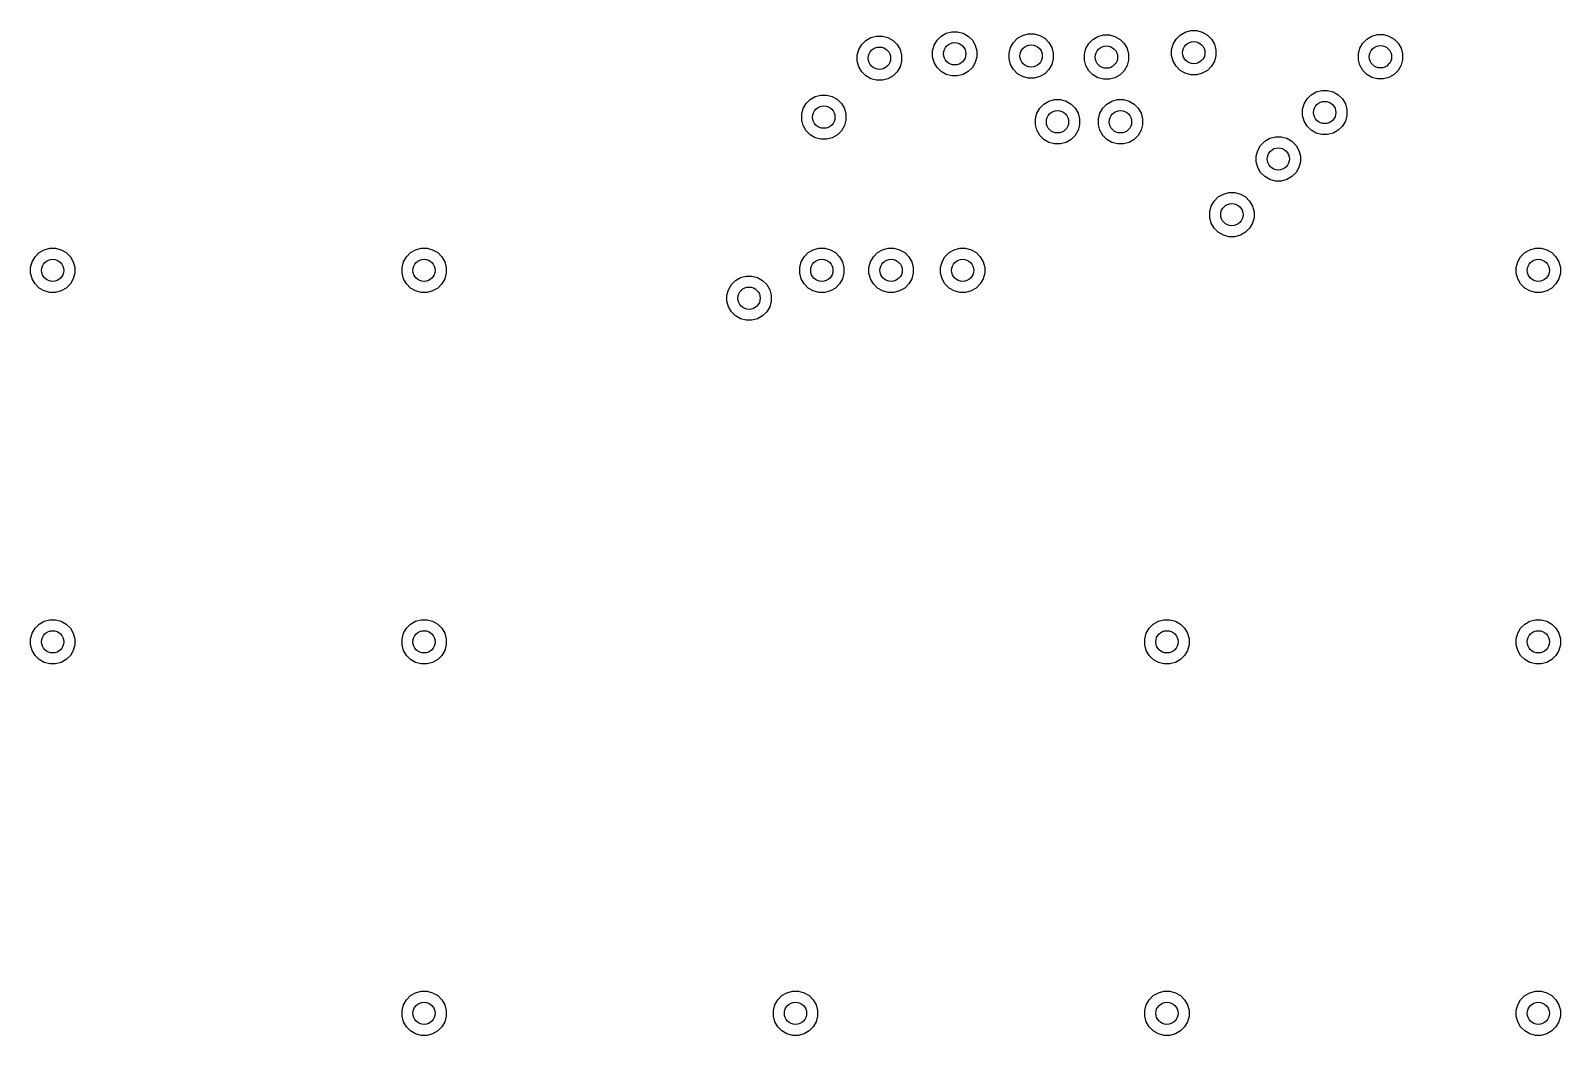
# Model space of a CAD drawing. Header units: inches. Extents: x 5.8 to 17.9, y -6.4 to -1.3.
# Drawn here: x 14.124 to 14.947, y -6.35 to -5.809 of the extents above; entities that cross this region are included whole.
import ezdxf

# ---------------------------------------------------------------- set-up
doc = ezdxf.new("R2010")
doc.units = ezdxf.units.IN
doc.header["$MEASUREMENT"] = 0
doc.layers.add('In2.Cu', color=33, linetype='CONTINUOUS', true_color=0xce7d2c)

msp = doc.modelspace()

# ---------------------------------------------------------------- linework, layer by layer
at = {"layer": 'In2.Cu', "linetype": 'CONTINUOUS'}
for p, q in [((14.57122, -5.81671), (14.57344, -5.81449)), ((14.57344, -5.81449), (14.57615, -5.81292)), ((14.57615, -5.81292), (14.57918, -5.81211)), ((14.57918, -5.81211), (14.58232, -5.81211)), ((14.58232, -5.81211), (14.58534, -5.81292)), ((14.58534, -5.81292), (14.58806, -5.81449)), ((14.58806, -5.81449), (14.59027, -5.81671)), ((14.61021, -5.81706), (14.61177, -5.81434)), ((14.61177, -5.81434), (14.61399, -5.81213)), ((14.61399, -5.81213), (14.6167, -5.81056)), ((14.6167, -5.81056), (14.61973, -5.80975)), ((14.61973, -5.80975), (14.62287, -5.80975)), ((14.62287, -5.80975), (14.62589, -5.81056)), ((14.62589, -5.81056), (14.62861, -5.81213)), ((14.62861, -5.81213), (14.63083, -5.81434)), ((14.63083, -5.81434), (14.63239, -5.81706)), ((14.65135, -5.81824), (14.65291, -5.81552)), ((14.65291, -5.81552), (14.65513, -5.81331)), ((14.65513, -5.81331), (14.65785, -5.81174)), ((14.65785, -5.81174), (14.66087, -5.81093)), ((14.66087, -5.81093), (14.66401, -5.81093)), ((14.66401, -5.81093), (14.66704, -5.81174)), ((14.66704, -5.81174), (14.66975, -5.81331)), ((14.66975, -5.81331), (14.67197, -5.81552)), ((14.67197, -5.81552), (14.67353, -5.81824)), ((14.69347, -5.81612), (14.69568, -5.8139)), ((14.69568, -5.8139), (14.6984, -5.81233)), ((14.6984, -5.81233), (14.70142, -5.81152)), ((14.70142, -5.81152), (14.70456, -5.81152)), ((14.70456, -5.81152), (14.70759, -5.81233)), ((14.70759, -5.81233), (14.7103, -5.8139)), ((14.7103, -5.8139), (14.71252, -5.81612)), ((14.73893, -5.81647), (14.74049, -5.81375)), ((14.74049, -5.81375), (14.74271, -5.81154)), ((14.74271, -5.81154), (14.74542, -5.80997)), ((14.74542, -5.80997), (14.74845, -5.80916)), ((14.74845, -5.80916), (14.75159, -5.80916)), ((14.75159, -5.80916), (14.75461, -5.80997)), ((14.75461, -5.80997), (14.75733, -5.81154)), ((14.75733, -5.81154), (14.75955, -5.81375)), ((14.75955, -5.81375), (14.76111, -5.81647)), ((14.83946, -5.81865), (14.84102, -5.81594)), ((14.84102, -5.81594), (14.84324, -5.81372)), ((14.84324, -5.81372), (14.84596, -5.81215)), ((14.84596, -5.81215), (14.84898, -5.81134)), ((14.84898, -5.81134), (14.85212, -5.81134)), ((14.85212, -5.81134), (14.85515, -5.81215)), ((14.85515, -5.81215), (14.85786, -5.81372)), ((14.85786, -5.81372), (14.86008, -5.81594)), ((14.86008, -5.81594), (14.86164, -5.81865)), ((14.56884, -5.82245), (14.56965, -5.81942)), ((14.56884, -5.82558), (14.56884, -5.82245)), ((14.56965, -5.81942), (14.57122, -5.81671)), ((14.59027, -5.81671), (14.59184, -5.81942)), ((14.59184, -5.81942), (14.59265, -5.82245)), ((14.59265, -5.82245), (14.59265, -5.82558)), ((14.60939, -5.82009), (14.61021, -5.81706)), ((14.60939, -5.82322), (14.60939, -5.82009)), ((14.61021, -5.82625), (14.60939, -5.82322)), ((14.63239, -5.81706), (14.6332, -5.82009)), ((14.6332, -5.82322), (14.63239, -5.82625)), ((14.6332, -5.82009), (14.6332, -5.82322)), ((14.65054, -5.82127), (14.65135, -5.81824)), ((14.65054, -5.8244), (14.65054, -5.82127)), ((14.67353, -5.81824), (14.67435, -5.82127)), ((14.67435, -5.82127), (14.67435, -5.8244)), ((14.69109, -5.82186), (14.6919, -5.81883)), ((14.69109, -5.82499), (14.69109, -5.82186)), ((14.6919, -5.81883), (14.69347, -5.81612)), ((14.71252, -5.81612), (14.71409, -5.81883)), ((14.71409, -5.81883), (14.7149, -5.82186)), ((14.7149, -5.82186), (14.7149, -5.82499)), ((14.73811, -5.8195), (14.73893, -5.81647)), ((14.73811, -5.82263), (14.73811, -5.8195)), ((14.73893, -5.82566), (14.73811, -5.82263)), ((14.76111, -5.81647), (14.76192, -5.8195)), ((14.76192, -5.82263), (14.76111, -5.82566)), ((14.76192, -5.8195), (14.76192, -5.82263)), ((14.83865, -5.82168), (14.83946, -5.81865)), ((14.83865, -5.82482), (14.83865, -5.82168)), ((14.86164, -5.81865), (14.86246, -5.82168)), ((14.86246, -5.82168), (14.86246, -5.82482)), ((14.56965, -5.82861), (14.56884, -5.82558)), ((14.57122, -5.83133), (14.56965, -5.82861)), ((14.57344, -5.83354), (14.57122, -5.83133)), ((14.59027, -5.83133), (14.58806, -5.83354)), ((14.59184, -5.82861), (14.59027, -5.83133)), ((14.59265, -5.82558), (14.59184, -5.82861)), ((14.61177, -5.82896), (14.61021, -5.82625)), ((14.61399, -5.83118), (14.61177, -5.82896)), ((14.6167, -5.83275), (14.61399, -5.83118)), ((14.62861, -5.83118), (14.62589, -5.83275)), ((14.63083, -5.82896), (14.62861, -5.83118)), ((14.63239, -5.82625), (14.63083, -5.82896)), ((14.65135, -5.82743), (14.65054, -5.8244)), ((14.65291, -5.83014), (14.65135, -5.82743)), ((14.65513, -5.83236), (14.65291, -5.83014)), ((14.65785, -5.83393), (14.65513, -5.83236)), ((14.66975, -5.83236), (14.66704, -5.83393)), ((14.67197, -5.83014), (14.66975, -5.83236)), ((14.67353, -5.82743), (14.67197, -5.83014)), ((14.67435, -5.8244), (14.67353, -5.82743)), ((14.6919, -5.82802), (14.69109, -5.82499)), ((14.69347, -5.83074), (14.6919, -5.82802)), ((14.69568, -5.83295), (14.69347, -5.83074)), ((14.71252, -5.83074), (14.7103, -5.83295)), ((14.71409, -5.82802), (14.71252, -5.83074)), ((14.7149, -5.82499), (14.71409, -5.82802)), ((14.74049, -5.82837), (14.73893, -5.82566)), ((14.74271, -5.83059), (14.74049, -5.82837)), ((14.74542, -5.83216), (14.74271, -5.83059)), ((14.74845, -5.83297), (14.74542, -5.83216)), ((14.75461, -5.83216), (14.75159, -5.83297)), ((14.75733, -5.83059), (14.75461, -5.83216)), ((14.75955, -5.82837), (14.75733, -5.83059)), ((14.76111, -5.82566), (14.75955, -5.82837)), ((14.83946, -5.82784), (14.83865, -5.82482)), ((14.84102, -5.83056), (14.83946, -5.82784)), ((14.84324, -5.83277), (14.84102, -5.83056)), ((14.86008, -5.83056), (14.85786, -5.83277)), ((14.86164, -5.82784), (14.86008, -5.83056)), ((14.86246, -5.82482), (14.86164, -5.82784)), ((14.57615, -5.83511), (14.57344, -5.83354)), ((14.57918, -5.83592), (14.57615, -5.83511)), ((14.58232, -5.83592), (14.57918, -5.83592)), ((14.58534, -5.83511), (14.58232, -5.83592)), ((14.58806, -5.83354), (14.58534, -5.83511)), ((14.61973, -5.83356), (14.6167, -5.83275)), ((14.62287, -5.83356), (14.61973, -5.83356)), ((14.62589, -5.83275), (14.62287, -5.83356)), ((14.66087, -5.83474), (14.65785, -5.83393)), ((14.66401, -5.83474), (14.66087, -5.83474)), ((14.66704, -5.83393), (14.66401, -5.83474)), ((14.6984, -5.83452), (14.69568, -5.83295)), ((14.70142, -5.83533), (14.6984, -5.83452)), ((14.70456, -5.83533), (14.70142, -5.83533)), ((14.70759, -5.83452), (14.70456, -5.83533)), ((14.7103, -5.83295), (14.70759, -5.83452)), ((14.75159, -5.83297), (14.74845, -5.83297)), ((14.84596, -5.83434), (14.84324, -5.83277)), ((14.84898, -5.83515), (14.84596, -5.83434)), ((14.85212, -5.83515), (14.84898, -5.83515)), ((14.85515, -5.83434), (14.85212, -5.83515)), ((14.85786, -5.83277), (14.85515, -5.83434)), ((14.53969, -5.85115), (14.54126, -5.84844)), ((14.54126, -5.84844), (14.54348, -5.84622)), ((14.54348, -5.84622), (14.54619, -5.84465)), ((14.54619, -5.84465), (14.54922, -5.84384)), ((14.54922, -5.84384), (14.55235, -5.84384)), ((14.55235, -5.84384), (14.55538, -5.84465)), ((14.55538, -5.84465), (14.5581, -5.84622)), ((14.5581, -5.84622), (14.56031, -5.84844)), ((14.56031, -5.84844), (14.56188, -5.85115)), ((14.66713, -5.85094), (14.66934, -5.84872)), ((14.66934, -5.84872), (14.67206, -5.84715)), ((14.67206, -5.84715), (14.67509, -5.84634)), ((14.67509, -5.84634), (14.67822, -5.84634)), ((14.67822, -5.84634), (14.68125, -5.84715)), ((14.68125, -5.84715), (14.68396, -5.84872)), ((14.68396, -5.84872), (14.68618, -5.85094)), ((14.70102, -5.85094), (14.70324, -5.84872)), ((14.70324, -5.84872), (14.70596, -5.84715)), ((14.70596, -5.84715), (14.70898, -5.84634)), ((14.70898, -5.84634), (14.71212, -5.84634)), ((14.71212, -5.84634), (14.71515, -5.84715)), ((14.71515, -5.84715), (14.71786, -5.84872)), ((14.71786, -5.84872), (14.72008, -5.85094)), ((14.80865, -5.85168), (14.80946, -5.84865)), ((14.80946, -5.84865), (14.81102, -5.84594)), ((14.81102, -5.84594), (14.81324, -5.84372)), ((14.81324, -5.84372), (14.81596, -5.84215)), ((14.81596, -5.84215), (14.81898, -5.84134)), ((14.81898, -5.84134), (14.82212, -5.84134)), ((14.82212, -5.84134), (14.82515, -5.84215)), ((14.82515, -5.84215), (14.82786, -5.84372)), ((14.82786, -5.84372), (14.83008, -5.84594)), ((14.83008, -5.84594), (14.83164, -5.84865)), ((14.83164, -5.84865), (14.83246, -5.85168)), ((14.53888, -5.85418), (14.53969, -5.85115)), ((14.53888, -5.85732), (14.53888, -5.85418)), ((14.56188, -5.85115), (14.56269, -5.85418)), ((14.56269, -5.85418), (14.56269, -5.85732)), ((14.66475, -5.85668), (14.66556, -5.85365)), ((14.66475, -5.85982), (14.66475, -5.85668)), ((14.66556, -5.85365), (14.66713, -5.85094)), ((14.68618, -5.85094), (14.68775, -5.85365)), ((14.68775, -5.85365), (14.68856, -5.85668)), ((14.68856, -5.85668), (14.68856, -5.85982)), ((14.69865, -5.85668), (14.69946, -5.85365)), ((14.69865, -5.85982), (14.69865, -5.85668)), ((14.69946, -5.85365), (14.70102, -5.85094)), ((14.72008, -5.85094), (14.72165, -5.85365)), ((14.72165, -5.85365), (14.72246, -5.85668)), ((14.72246, -5.85668), (14.72246, -5.85982)), ((14.80865, -5.85482), (14.80865, -5.85168)), ((14.80946, -5.85784), (14.80865, -5.85482)), ((14.83246, -5.85482), (14.83164, -5.85784)), ((14.83246, -5.85168), (14.83246, -5.85482)), ((14.53969, -5.86034), (14.53888, -5.85732)), ((14.54126, -5.86306), (14.53969, -5.86034)), ((14.54348, -5.86527), (14.54126, -5.86306)), ((14.54619, -5.86684), (14.54348, -5.86527)), ((14.5581, -5.86527), (14.55538, -5.86684)), ((14.56031, -5.86306), (14.5581, -5.86527)), ((14.56188, -5.86034), (14.56031, -5.86306)), ((14.56269, -5.85732), (14.56188, -5.86034)), ((14.66556, -5.86284), (14.66475, -5.85982)), ((14.66713, -5.86556), (14.66556, -5.86284)), ((14.68775, -5.86284), (14.68618, -5.86556)), ((14.68856, -5.85982), (14.68775, -5.86284)), ((14.69946, -5.86284), (14.69865, -5.85982)), ((14.70102, -5.86556), (14.69946, -5.86284)), ((14.72165, -5.86284), (14.72008, -5.86556)), ((14.72246, -5.85982), (14.72165, -5.86284)), ((14.81102, -5.86056), (14.80946, -5.85784)), ((14.81324, -5.86277), (14.81102, -5.86056)), ((14.81596, -5.86434), (14.81324, -5.86277)), ((14.81898, -5.86515), (14.81596, -5.86434)), ((14.82212, -5.86515), (14.81898, -5.86515)), ((14.82515, -5.86434), (14.82212, -5.86515)), ((14.82786, -5.86277), (14.82515, -5.86434)), ((14.83008, -5.86056), (14.82786, -5.86277)), ((14.83164, -5.85784), (14.83008, -5.86056)), ((14.54922, -5.86765), (14.54619, -5.86684)), ((14.55235, -5.86765), (14.54922, -5.86765)), ((14.55538, -5.86684), (14.55235, -5.86765)), ((14.66934, -5.86777), (14.66713, -5.86556)), ((14.67206, -5.86934), (14.66934, -5.86777)), ((14.67509, -5.87015), (14.67206, -5.86934)), ((14.67822, -5.87015), (14.67509, -5.87015)), ((14.68125, -5.86934), (14.67822, -5.87015)), ((14.68396, -5.86777), (14.68125, -5.86934)), ((14.68618, -5.86556), (14.68396, -5.86777)), ((14.70324, -5.86777), (14.70102, -5.86556)), ((14.70596, -5.86934), (14.70324, -5.86777)), ((14.70898, -5.87015), (14.70596, -5.86934)), ((14.71212, -5.87015), (14.70898, -5.87015)), ((14.71515, -5.86934), (14.71212, -5.87015)), ((14.71786, -5.86777), (14.71515, -5.86934)), ((14.72008, -5.86556), (14.71786, -5.86777)), ((14.78365, -5.87668), (14.78446, -5.87365)), ((14.78446, -5.87365), (14.78602, -5.87094)), ((14.78602, -5.87094), (14.78824, -5.86872)), ((14.78824, -5.86872), (14.79096, -5.86715)), ((14.79096, -5.86715), (14.79398, -5.86634)), ((14.79398, -5.86634), (14.79712, -5.86634)), ((14.79712, -5.86634), (14.80015, -5.86715)), ((14.80015, -5.86715), (14.80286, -5.86872)), ((14.80286, -5.86872), (14.80508, -5.87094)), ((14.80508, -5.87094), (14.80664, -5.87365)), ((14.80664, -5.87365), (14.80746, -5.87668)), ((14.78365, -5.87982), (14.78365, -5.87668)), ((14.78446, -5.88284), (14.78365, -5.87982)), ((14.80746, -5.87982), (14.80664, -5.88284)), ((14.80746, -5.87668), (14.80746, -5.87982)), ((14.78602, -5.88556), (14.78446, -5.88284)), ((14.78824, -5.88777), (14.78602, -5.88556)), ((14.79096, -5.88934), (14.78824, -5.88777)), ((14.79398, -5.89015), (14.79096, -5.88934)), ((14.79712, -5.89015), (14.79398, -5.89015)), ((14.80015, -5.88934), (14.79712, -5.89015)), ((14.80286, -5.88777), (14.80015, -5.88934)), ((14.80508, -5.88556), (14.80286, -5.88777)), ((14.80664, -5.88284), (14.80508, -5.88556)), ((14.76324, -5.89872), (14.76596, -5.89715)), ((14.76596, -5.89715), (14.76898, -5.89634)), ((14.76898, -5.89634), (14.77212, -5.89634)), ((14.77212, -5.89634), (14.77515, -5.89715)), ((14.77515, -5.89715), (14.77786, -5.89872)), ((14.75865, -5.90668), (14.75946, -5.90365)), ((14.75865, -5.90982), (14.75865, -5.90668)), ((14.75946, -5.90365), (14.76102, -5.90094)), ((14.76102, -5.90094), (14.76324, -5.89872)), ((14.77786, -5.89872), (14.78008, -5.90094)), ((14.78008, -5.90094), (14.78164, -5.90365)), ((14.78164, -5.90365), (14.78246, -5.90668)), ((14.78246, -5.90668), (14.78246, -5.90982)), ((14.75946, -5.91284), (14.75865, -5.90982)), ((14.76102, -5.91556), (14.75946, -5.91284)), ((14.78164, -5.91284), (14.78008, -5.91556)), ((14.78246, -5.90982), (14.78164, -5.91284)), ((14.76324, -5.91777), (14.76102, -5.91556)), ((14.76596, -5.91934), (14.76324, -5.91777)), ((14.76898, -5.92015), (14.76596, -5.91934)), ((14.77212, -5.92015), (14.76898, -5.92015)), ((14.77515, -5.91934), (14.77212, -5.92015)), ((14.77786, -5.91777), (14.77515, -5.91934)), ((14.78008, -5.91556), (14.77786, -5.91777)), ((14.12446, -5.93365), (14.12602, -5.93094)), ((14.12602, -5.93094), (14.12824, -5.92872)), ((14.12824, -5.92872), (14.13096, -5.92715)), ((14.13096, -5.92715), (14.13398, -5.92634)), ((14.13398, -5.92634), (14.13712, -5.92634)), ((14.13712, -5.92634), (14.14015, -5.92715)), ((14.14015, -5.92715), (14.14286, -5.92872)), ((14.14286, -5.92872), (14.14508, -5.93094)), ((14.14508, -5.93094), (14.14664, -5.93365)), ((14.32446, -5.93365), (14.32602, -5.93094)), ((14.32602, -5.93094), (14.32824, -5.92872)), ((14.32824, -5.92872), (14.33096, -5.92715)), ((14.33096, -5.92715), (14.33398, -5.92634)), ((14.33398, -5.92634), (14.33712, -5.92634)), ((14.33712, -5.92634), (14.34015, -5.92715)), ((14.34015, -5.92715), (14.34286, -5.92872)), ((14.34286, -5.92872), (14.34508, -5.93094)), ((14.34508, -5.93094), (14.34665, -5.93365)), ((14.53863, -5.93365), (14.5402, -5.93094)), ((14.5402, -5.93094), (14.54241, -5.92872)), ((14.54241, -5.92872), (14.54513, -5.92715)), ((14.54513, -5.92715), (14.54816, -5.92634)), ((14.54816, -5.92634), (14.55129, -5.92634)), ((14.55129, -5.92634), (14.55432, -5.92715)), ((14.55432, -5.92715), (14.55703, -5.92872)), ((14.55703, -5.92872), (14.55925, -5.93094)), ((14.55925, -5.93094), (14.56082, -5.93365)), ((14.57593, -5.93365), (14.5775, -5.93094)), ((14.5775, -5.93094), (14.57972, -5.92872)), ((14.57972, -5.92872), (14.58243, -5.92715)), ((14.58243, -5.92715), (14.58546, -5.92634)), ((14.58546, -5.92634), (14.58859, -5.92634)), ((14.58859, -5.92634), (14.59162, -5.92715)), ((14.59162, -5.92715), (14.59434, -5.92872)), ((14.59434, -5.92872), (14.59655, -5.93094)), ((14.59655, -5.93094), (14.59812, -5.93365)), ((14.61446, -5.93365), (14.61602, -5.93094)), ((14.61602, -5.93094), (14.61824, -5.92872)), ((14.61824, -5.92872), (14.62096, -5.92715)), ((14.62096, -5.92715), (14.62398, -5.92634)), ((14.62398, -5.92634), (14.62712, -5.92634)), ((14.62712, -5.92634), (14.63015, -5.92715)), ((14.63015, -5.92715), (14.63286, -5.92872)), ((14.63286, -5.92872), (14.63508, -5.93094)), ((14.63508, -5.93094), (14.63664, -5.93365)), ((14.92446, -5.93365), (14.92602, -5.93094)), ((14.92602, -5.93094), (14.92824, -5.92872)), ((14.92824, -5.92872), (14.93096, -5.92715)), ((14.93096, -5.92715), (14.93398, -5.92634)), ((14.93398, -5.92634), (14.93712, -5.92634)), ((14.93712, -5.92634), (14.94015, -5.92715)), ((14.94015, -5.92715), (14.94286, -5.92872)), ((14.94286, -5.92872), (14.94508, -5.93094)), ((14.94508, -5.93094), (14.94665, -5.93365)), ((14.12365, -5.93668), (14.12446, -5.93365)), ((14.12365, -5.93982), (14.12365, -5.93668)), ((14.14664, -5.93365), (14.14746, -5.93668)), ((14.14746, -5.93668), (14.14746, -5.93982)), ((14.32365, -5.93668), (14.32446, -5.93365)), ((14.32365, -5.93982), (14.32365, -5.93668)), ((14.34665, -5.93365), (14.34746, -5.93668)), ((14.34746, -5.93668), (14.34746, -5.93982)), ((14.53782, -5.93668), (14.53863, -5.93365)), ((14.53782, -5.93982), (14.53782, -5.93668)), ((14.56082, -5.93365), (14.56163, -5.93668)), ((14.56163, -5.93668), (14.56163, -5.93982)), ((14.57512, -5.93668), (14.57593, -5.93365)), ((14.57512, -5.93982), (14.57512, -5.93668)), ((14.59812, -5.93365), (14.59893, -5.93668)), ((14.59893, -5.93668), (14.59893, -5.93982)), ((14.61365, -5.93668), (14.61446, -5.93365)), ((14.61365, -5.93982), (14.61365, -5.93668)), ((14.63664, -5.93365), (14.63746, -5.93668)), ((14.63746, -5.93668), (14.63746, -5.93982)), ((14.92365, -5.93668), (14.92446, -5.93365)), ((14.92365, -5.93982), (14.92365, -5.93668)), ((14.94665, -5.93365), (14.94746, -5.93668)), ((14.94746, -5.93668), (14.94746, -5.93982)), ((14.12446, -5.94284), (14.12365, -5.93982)), ((14.12602, -5.94556), (14.12446, -5.94284)), ((14.12824, -5.94777), (14.12602, -5.94556)), ((14.13096, -5.94934), (14.12824, -5.94777)), ((14.14286, -5.94777), (14.14015, -5.94934)), ((14.14508, -5.94556), (14.14286, -5.94777)), ((14.14664, -5.94284), (14.14508, -5.94556)), ((14.14746, -5.93982), (14.14664, -5.94284)), ((14.32446, -5.94284), (14.32365, -5.93982)), ((14.32602, -5.94556), (14.32446, -5.94284)), ((14.32824, -5.94777), (14.32602, -5.94556)), ((14.33096, -5.94934), (14.32824, -5.94777)), ((14.34286, -5.94777), (14.34015, -5.94934)), ((14.34508, -5.94556), (14.34286, -5.94777)), ((14.34665, -5.94284), (14.34508, -5.94556)), ((14.34746, -5.93982), (14.34665, -5.94284)), ((14.49946, -5.94865), (14.50102, -5.94594)), ((14.50102, -5.94594), (14.50324, -5.94372)), ((14.50324, -5.94372), (14.50596, -5.94215)), ((14.50596, -5.94215), (14.50898, -5.94134)), ((14.50898, -5.94134), (14.51212, -5.94134)), ((14.51212, -5.94134), (14.51515, -5.94215)), ((14.51515, -5.94215), (14.51786, -5.94372)), ((14.51786, -5.94372), (14.52008, -5.94594)), ((14.52008, -5.94594), (14.52164, -5.94865)), ((14.53863, -5.94284), (14.53782, -5.93982)), ((14.5402, -5.94556), (14.53863, -5.94284)), ((14.54241, -5.94777), (14.5402, -5.94556)), ((14.54513, -5.94934), (14.54241, -5.94777)), ((14.55703, -5.94777), (14.55432, -5.94934)), ((14.55925, -5.94556), (14.55703, -5.94777)), ((14.56082, -5.94284), (14.55925, -5.94556)), ((14.56163, -5.93982), (14.56082, -5.94284)), ((14.57593, -5.94284), (14.57512, -5.93982)), ((14.5775, -5.94556), (14.57593, -5.94284)), ((14.57972, -5.94777), (14.5775, -5.94556)), ((14.58243, -5.94934), (14.57972, -5.94777)), ((14.59434, -5.94777), (14.59162, -5.94934)), ((14.59655, -5.94556), (14.59434, -5.94777)), ((14.59812, -5.94284), (14.59655, -5.94556)), ((14.59893, -5.93982), (14.59812, -5.94284)), ((14.61446, -5.94284), (14.61365, -5.93982)), ((14.61602, -5.94556), (14.61446, -5.94284)), ((14.61824, -5.94777), (14.61602, -5.94556)), ((14.62096, -5.94934), (14.61824, -5.94777)), ((14.63286, -5.94777), (14.63015, -5.94934)), ((14.63508, -5.94556), (14.63286, -5.94777)), ((14.63664, -5.94284), (14.63508, -5.94556)), ((14.63746, -5.93982), (14.63664, -5.94284)), ((14.92446, -5.94284), (14.92365, -5.93982)), ((14.92602, -5.94556), (14.92446, -5.94284)), ((14.92824, -5.94777), (14.92602, -5.94556)), ((14.93096, -5.94934), (14.92824, -5.94777)), ((14.94286, -5.94777), (14.94015, -5.94934)), ((14.94508, -5.94556), (14.94286, -5.94777)), ((14.94665, -5.94284), (14.94508, -5.94556)), ((14.94746, -5.93982), (14.94665, -5.94284)), ((14.13398, -5.95015), (14.13096, -5.94934)), ((14.13712, -5.95015), (14.13398, -5.95015)), ((14.14015, -5.94934), (14.13712, -5.95015)), ((14.33398, -5.95015), (14.33096, -5.94934)), ((14.33712, -5.95015), (14.33398, -5.95015)), ((14.34015, -5.94934), (14.33712, -5.95015)), ((14.49865, -5.95168), (14.49946, -5.94865)), ((14.49865, -5.95482), (14.49865, -5.95168)), ((14.49946, -5.95784), (14.49865, -5.95482)), ((14.52164, -5.94865), (14.52246, -5.95168)), ((14.52246, -5.95482), (14.52164, -5.95784)), ((14.52246, -5.95168), (14.52246, -5.95482)), ((14.54816, -5.95015), (14.54513, -5.94934)), ((14.55129, -5.95015), (14.54816, -5.95015)), ((14.55432, -5.94934), (14.55129, -5.95015)), ((14.58546, -5.95015), (14.58243, -5.94934)), ((14.58859, -5.95015), (14.58546, -5.95015)), ((14.59162, -5.94934), (14.58859, -5.95015)), ((14.62398, -5.95015), (14.62096, -5.94934)), ((14.62712, -5.95015), (14.62398, -5.95015)), ((14.63015, -5.94934), (14.62712, -5.95015)), ((14.93398, -5.95015), (14.93096, -5.94934)), ((14.93712, -5.95015), (14.93398, -5.95015)), ((14.94015, -5.94934), (14.93712, -5.95015)), ((14.50102, -5.96056), (14.49946, -5.95784)), ((14.50324, -5.96277), (14.50102, -5.96056)), ((14.50596, -5.96434), (14.50324, -5.96277)), ((14.50898, -5.96515), (14.50596, -5.96434)), ((14.51515, -5.96434), (14.51212, -5.96515)), ((14.51786, -5.96277), (14.51515, -5.96434)), ((14.52008, -5.96056), (14.51786, -5.96277)), ((14.52164, -5.95784), (14.52008, -5.96056)), ((14.51212, -5.96515), (14.50898, -5.96515)), ((14.12602, -6.13094), (14.12824, -6.12872)), ((14.12824, -6.12872), (14.13096, -6.12715)), ((14.13096, -6.12715), (14.13398, -6.12634)), ((14.13398, -6.12634), (14.13712, -6.12634)), ((14.13712, -6.12634), (14.14015, -6.12715)), ((14.14015, -6.12715), (14.14286, -6.12872)), ((14.14286, -6.12872), (14.14508, -6.13094)), ((14.32602, -6.13094), (14.32824, -6.12872)), ((14.32824, -6.12872), (14.33096, -6.12715)), ((14.33096, -6.12715), (14.33398, -6.12634)), ((14.33398, -6.12634), (14.33712, -6.12634)), ((14.33712, -6.12634), (14.34015, -6.12715)), ((14.34015, -6.12715), (14.34286, -6.12872)), ((14.34286, -6.12872), (14.34508, -6.13094)), ((14.72602, -6.13094), (14.72824, -6.12872)), ((14.72824, -6.12872), (14.73096, -6.12715)), ((14.73096, -6.12715), (14.73398, -6.12634)), ((14.73398, -6.12634), (14.73712, -6.12634)), ((14.73712, -6.12634), (14.74015, -6.12715)), ((14.74015, -6.12715), (14.74286, -6.12872)), ((14.74286, -6.12872), (14.74508, -6.13094)), ((14.92602, -6.13094), (14.92824, -6.12872)), ((14.92824, -6.12872), (14.93096, -6.12715)), ((14.93096, -6.12715), (14.93398, -6.12634)), ((14.93398, -6.12634), (14.93712, -6.12634)), ((14.93712, -6.12634), (14.94015, -6.12715)), ((14.94015, -6.12715), (14.94286, -6.12872)), ((14.94286, -6.12872), (14.94508, -6.13094)), ((14.12365, -6.13668), (14.12446, -6.13365)), ((14.12365, -6.13982), (14.12365, -6.13668)), ((14.12446, -6.13365), (14.12602, -6.13094)), ((14.14508, -6.13094), (14.14664, -6.13365)), ((14.14664, -6.13365), (14.14746, -6.13668)), ((14.14746, -6.13668), (14.14746, -6.13982)), ((14.32365, -6.13668), (14.32446, -6.13365)), ((14.32365, -6.13982), (14.32365, -6.13668)), ((14.32446, -6.13365), (14.32602, -6.13094)), ((14.34508, -6.13094), (14.34665, -6.13365)), ((14.34665, -6.13365), (14.34746, -6.13668)), ((14.34746, -6.13668), (14.34746, -6.13982)), ((14.72365, -6.13668), (14.72446, -6.13365)), ((14.72365, -6.13982), (14.72365, -6.13668)), ((14.72446, -6.13365), (14.72602, -6.13094)), ((14.74508, -6.13094), (14.74664, -6.13365)), ((14.74664, -6.13365), (14.74746, -6.13668)), ((14.74746, -6.13668), (14.74746, -6.13982)), ((14.92365, -6.13668), (14.92446, -6.13365)), ((14.92365, -6.13982), (14.92365, -6.13668)), ((14.92446, -6.13365), (14.92602, -6.13094)), ((14.94508, -6.13094), (14.94665, -6.13365)), ((14.94665, -6.13365), (14.94746, -6.13668)), ((14.94746, -6.13668), (14.94746, -6.13982)), ((14.12446, -6.14284), (14.12365, -6.13982)), ((14.12602, -6.14556), (14.12446, -6.14284)), ((14.12824, -6.14777), (14.12602, -6.14556)), ((14.14508, -6.14556), (14.14286, -6.14777)), ((14.14664, -6.14284), (14.14508, -6.14556)), ((14.14746, -6.13982), (14.14664, -6.14284)), ((14.32446, -6.14284), (14.32365, -6.13982)), ((14.32602, -6.14556), (14.32446, -6.14284)), ((14.32824, -6.14777), (14.32602, -6.14556)), ((14.34508, -6.14556), (14.34286, -6.14777)), ((14.34665, -6.14284), (14.34508, -6.14556)), ((14.34746, -6.13982), (14.34665, -6.14284)), ((14.72446, -6.14284), (14.72365, -6.13982)), ((14.72602, -6.14556), (14.72446, -6.14284)), ((14.72824, -6.14777), (14.72602, -6.14556)), ((14.74508, -6.14556), (14.74286, -6.14777)), ((14.74664, -6.14284), (14.74508, -6.14556)), ((14.74746, -6.13982), (14.74664, -6.14284)), ((14.92446, -6.14284), (14.92365, -6.13982)), ((14.92602, -6.14556), (14.92446, -6.14284)), ((14.92824, -6.14777), (14.92602, -6.14556)), ((14.94508, -6.14556), (14.94286, -6.14777)), ((14.94665, -6.14284), (14.94508, -6.14556)), ((14.94746, -6.13982), (14.94665, -6.14284)), ((14.13096, -6.14934), (14.12824, -6.14777)), ((14.13398, -6.15015), (14.13096, -6.14934)), ((14.13712, -6.15015), (14.13398, -6.15015)), ((14.14015, -6.14934), (14.13712, -6.15015)), ((14.14286, -6.14777), (14.14015, -6.14934)), ((14.33096, -6.14934), (14.32824, -6.14777)), ((14.33398, -6.15015), (14.33096, -6.14934)), ((14.33712, -6.15015), (14.33398, -6.15015)), ((14.34015, -6.14934), (14.33712, -6.15015)), ((14.34286, -6.14777), (14.34015, -6.14934)), ((14.73096, -6.14934), (14.72824, -6.14777)), ((14.73398, -6.15015), (14.73096, -6.14934)), ((14.73712, -6.15015), (14.73398, -6.15015)), ((14.74015, -6.14934), (14.73712, -6.15015)), ((14.74286, -6.14777), (14.74015, -6.14934)), ((14.93096, -6.14934), (14.92824, -6.14777)), ((14.93398, -6.15015), (14.93096, -6.14934)), ((14.93712, -6.15015), (14.93398, -6.15015)), ((14.94015, -6.14934), (14.93712, -6.15015)), ((14.94286, -6.14777), (14.94015, -6.14934)), ((14.33096, -6.32715), (14.33398, -6.32634)), ((14.33398, -6.32634), (14.33712, -6.32634)), ((14.33712, -6.32634), (14.34015, -6.32715)), ((14.53096, -6.32715), (14.53398, -6.32634)), ((14.53398, -6.32634), (14.53712, -6.32634)), ((14.53712, -6.32634), (14.54015, -6.32715)), ((14.73096, -6.32715), (14.73398, -6.32634)), ((14.73398, -6.32634), (14.73712, -6.32634)), ((14.73712, -6.32634), (14.74015, -6.32715)), ((14.93096, -6.32715), (14.93398, -6.32634)), ((14.93398, -6.32634), (14.93712, -6.32634)), ((14.93712, -6.32634), (14.94015, -6.32715)), ((14.32365, -6.33668), (14.32446, -6.33365)), ((14.32446, -6.33365), (14.32602, -6.33094)), ((14.32602, -6.33094), (14.32824, -6.32872)), ((14.32824, -6.32872), (14.33096, -6.32715)), ((14.34015, -6.32715), (14.34286, -6.32872)), ((14.34286, -6.32872), (14.34508, -6.33094)), ((14.34508, -6.33094), (14.34665, -6.33365)), ((14.34665, -6.33365), (14.34746, -6.33668)), ((14.52365, -6.33668), (14.52446, -6.33365)), ((14.52446, -6.33365), (14.52602, -6.33094)), ((14.52602, -6.33094), (14.52824, -6.32872)), ((14.52824, -6.32872), (14.53096, -6.32715)), ((14.54015, -6.32715), (14.54286, -6.32872)), ((14.54286, -6.32872), (14.54508, -6.33094)), ((14.54508, -6.33094), (14.54664, -6.33365)), ((14.54664, -6.33365), (14.54746, -6.33668)), ((14.72365, -6.33668), (14.72446, -6.33365)), ((14.72446, -6.33365), (14.72602, -6.33094)), ((14.72602, -6.33094), (14.72824, -6.32872)), ((14.72824, -6.32872), (14.73096, -6.32715)), ((14.74015, -6.32715), (14.74286, -6.32872)), ((14.74286, -6.32872), (14.74508, -6.33094)), ((14.74508, -6.33094), (14.74664, -6.33365)), ((14.74664, -6.33365), (14.74746, -6.33668)), ((14.92365, -6.33668), (14.92446, -6.33365)), ((14.92446, -6.33365), (14.92602, -6.33094)), ((14.92602, -6.33094), (14.92824, -6.32872)), ((14.92824, -6.32872), (14.93096, -6.32715)), ((14.94015, -6.32715), (14.94286, -6.32872)), ((14.94286, -6.32872), (14.94508, -6.33094)), ((14.94508, -6.33094), (14.94665, -6.33365)), ((14.94665, -6.33365), (14.94746, -6.33668)), ((14.32365, -6.33982), (14.32365, -6.33668)), ((14.32446, -6.34284), (14.32365, -6.33982)), ((14.32602, -6.34556), (14.32446, -6.34284)), ((14.34665, -6.34284), (14.34508, -6.34556)), ((14.34746, -6.33982), (14.34665, -6.34284)), ((14.34746, -6.33668), (14.34746, -6.33982)), ((14.52365, -6.33982), (14.52365, -6.33668)), ((14.52446, -6.34284), (14.52365, -6.33982)), ((14.52602, -6.34556), (14.52446, -6.34284)), ((14.54664, -6.34284), (14.54508, -6.34556)), ((14.54746, -6.33982), (14.54664, -6.34284)), ((14.54746, -6.33668), (14.54746, -6.33982)), ((14.72365, -6.33982), (14.72365, -6.33668)), ((14.72446, -6.34284), (14.72365, -6.33982)), ((14.72602, -6.34556), (14.72446, -6.34284)), ((14.74664, -6.34284), (14.74508, -6.34556)), ((14.74746, -6.33982), (14.74664, -6.34284)), ((14.74746, -6.33668), (14.74746, -6.33982)), ((14.92365, -6.33982), (14.92365, -6.33668)), ((14.92446, -6.34284), (14.92365, -6.33982)), ((14.92602, -6.34556), (14.92446, -6.34284)), ((14.94665, -6.34284), (14.94508, -6.34556)), ((14.94746, -6.33982), (14.94665, -6.34284)), ((14.94746, -6.33668), (14.94746, -6.33982)), ((14.32824, -6.34777), (14.32602, -6.34556)), ((14.33096, -6.34934), (14.32824, -6.34777)), ((14.33398, -6.35015), (14.33096, -6.34934)), ((14.33712, -6.35015), (14.33398, -6.35015)), ((14.34015, -6.34934), (14.33712, -6.35015)), ((14.34286, -6.34777), (14.34015, -6.34934)), ((14.34508, -6.34556), (14.34286, -6.34777)), ((14.52824, -6.34777), (14.52602, -6.34556)), ((14.53096, -6.34934), (14.52824, -6.34777)), ((14.53398, -6.35015), (14.53096, -6.34934)), ((14.53712, -6.35015), (14.53398, -6.35015)), ((14.54015, -6.34934), (14.53712, -6.35015)), ((14.54286, -6.34777), (14.54015, -6.34934)), ((14.54508, -6.34556), (14.54286, -6.34777)), ((14.72824, -6.34777), (14.72602, -6.34556)), ((14.73096, -6.34934), (14.72824, -6.34777)), ((14.73398, -6.35015), (14.73096, -6.34934)), ((14.73712, -6.35015), (14.73398, -6.35015)), ((14.74015, -6.34934), (14.73712, -6.35015)), ((14.74286, -6.34777), (14.74015, -6.34934)), ((14.74508, -6.34556), (14.74286, -6.34777)), ((14.92824, -6.34777), (14.92602, -6.34556)), ((14.93096, -6.34934), (14.92824, -6.34777)), ((14.93398, -6.35015), (14.93096, -6.34934)), ((14.93712, -6.35015), (14.93398, -6.35015)), ((14.94015, -6.34934), (14.93712, -6.35015)), ((14.94286, -6.34777), (14.94015, -6.34934)), ((14.94508, -6.34556), (14.94286, -6.34777))]:
    msp.add_line(p, q, dxfattribs=at)
at = {"layer": 'In2.Cu'}
for centre, radius in [((14.6213, -5.82165), 0.006), ((14.75002, -5.82106), 0.006), ((14.58075, -5.82402), 0.006), ((14.66244, -5.82283), 0.006), ((14.70299, -5.82343), 0.006), ((14.85055, -5.82325), 0.006), ((14.82055, -5.85325), 0.006), ((14.55079, -5.85575), 0.006), ((14.67665, -5.85825), 0.006), ((14.71055, -5.85825), 0.006), ((14.79555, -5.87825), 0.006), ((14.77055, -5.90825), 0.006), ((14.13555, -5.93825), 0.00598), ((14.33555, -5.93825), 0.00598), ((14.54972, -5.93825), 0.006), ((14.58703, -5.93825), 0.006), ((14.62555, -5.93825), 0.006), ((14.93555, -5.93825), 0.00598), ((14.51055, -5.95325), 0.006), ((14.13555, -6.13825), 0.00598), ((14.33555, -6.13825), 0.00598), ((14.73555, -6.13825), 0.00598), ((14.93555, -6.13825), 0.00598), ((14.33555, -6.33825), 0.00598), ((14.53555, -6.33825), 0.00598), ((14.73555, -6.33825), 0.00598), ((14.93555, -6.33825), 0.00598)]:
    msp.add_circle(centre, radius, dxfattribs=at)

doc.saveas('drawing.dxf')
